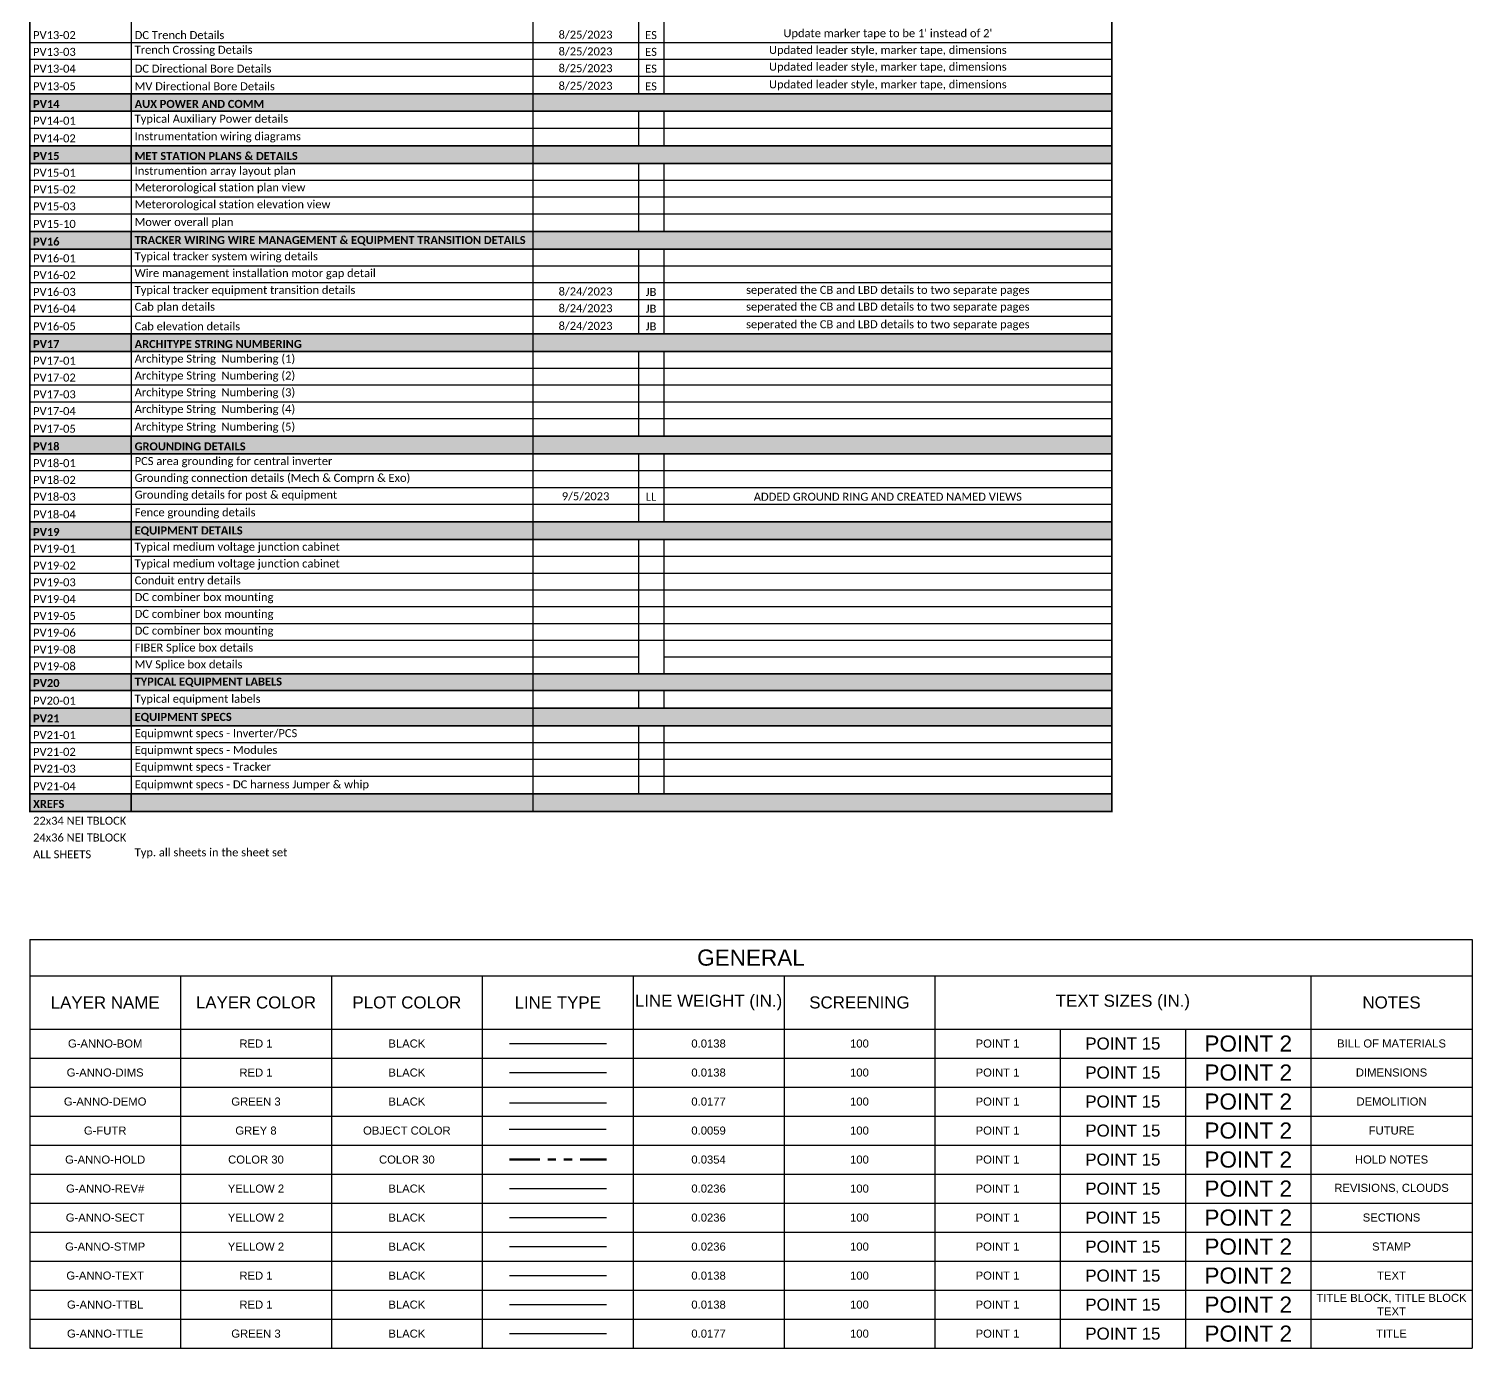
# Model space of a CAD drawing. Header units: feet. Extents: x -12372 to 90117, y -14865 to 4121.
# Drawn here: x -17.91 to 0, y -5.07 to 11.3 of the extents above; entities that cross this region are included whole.
import ezdxf
from ezdxf.enums import TextEntityAlignment as Align

# ---------------------------------------------------------------- set-up
doc = ezdxf.new("R2010")
doc.units = ezdxf.units.FT
doc.header["$MEASUREMENT"] = 0
doc.linetypes.add('PHANTOM4', pattern=[0.6875, 0.3125, 0.0625, -0.0625, 0.0625, -0.0625, 0.0625, -0.0625])
for name, color, linetype in [('G-ANNO-BOM', 1, 'Continuous'), ('G-ANNO-DEMO', 3, 'Continuous'), ('G-ANNO-DIMS', 1, 'Continuous'), ('G-ANNO-REV1', 2, 'Continuous'), ('G-ANNO-SECT', 2, 'Continuous'), ('G-ANNO-STMP', 2, 'Continuous'), ('G-ANNO-TEXT', 1, 'Continuous'), ('G-ANNO-TTBL', 1, 'Continuous'), ('G-ANNO-TTLE', 3, 'Continuous'), ('G-FUTR', 8, 'Continuous'), ('PV-AUTOTABLES', 7, 'Continuous')]:
    doc.layers.add(name, color=color, linetype=linetype)
doc.layers.add('G-ANNO-HOLD', color=30, linetype='PHANTOM4', lineweight=90)
doc.styles.add('NEI-A', font='arial.ttf')

# ---------------------------------------------------------------- blocks, each defined once
blk = doc.blocks.new('*T30')
at = {"color": 0, "linetype": 'ByBlock', "lineweight": -2, "transparency": 16777216}
for p, q in [((0, 0), (17.895, 0)), ((0, 0), (0, -5.072)), ((17.895, 0), (17.895, -5.072)), ((0, -0.453), (17.895, -0.453)), ((1.872, -0.453), (1.872, -5.072)), ((3.743, -0.453), (3.743, -5.072)), ((5.615, -0.453), (5.615, -5.072)), ((7.486, -0.453), (7.486, -5.072)), ((9.358, -0.453), (9.358, -5.072)), ((11.23, -0.453), (11.23, -5.072)), ((15.895, -0.453), (15.895, -5.072)), ((0, -1.112), (17.895, -1.112)), ((12.785, -1.112), (12.785, -5.072)), ((14.34, -1.112), (14.34, -5.072)), ((0, -1.472), (17.895, -1.472)), ((0, -1.832), (17.895, -1.832)), ((0, -2.192), (17.895, -2.192)), ((0, -2.552), (17.895, -2.552)), ((0, -2.912), (17.895, -2.912)), ((0, -3.272), (17.895, -3.272)), ((0, -3.632), (17.895, -3.632)), ((0, -3.992), (17.895, -3.992)), ((0, -4.352), (17.895, -4.352)), ((0, -4.712), (17.895, -4.712)), ((0, -5.072), (17.895, -5.072))]:
    blk.add_line(p, q, dxfattribs=at)
at = {"color": 0, "transparency": 16777216, "attachment_point": 5, "style": 'NEI-A'}
for s, insert, char_height, width in [('GENERAL', (8.948, -0.227), 0.2, 17.7751), ('LAYER NAME', (0.936, -0.783), 0.15, 1.75162), ('LAYER COLOR', (2.807, -0.783), 0.15, 1.75162), ('PLOT COLOR', (4.679, -0.783), 0.15, 1.75162), ('LINE TYPE', (6.551, -0.783), 0.15, 1.75162), ('LINE WEIGHT (IN.)', (8.422, -0.783), 0.15, 1.75162), ('SCREENING', (10.294, -0.783), 0.15, 1.75162), ('TEXT SIZES (IN.)', (13.562, -0.783), 0.15, 4.5454), ('NOTES', (16.895, -0.783), 0.15, 1.88)]:
    blk.add_mtext(s, dxfattribs=dict(at, insert=insert, char_height=char_height, width=width))
blk = doc.blocks.new('*A31')
at = {"layer": 'G-ANNO-TEXT', "color": 7, "linetype": 'Continuous', "ltscale": 0.083333, "const_width": 0.0208}
blk.add_lwpolyline([(13.427, 0), (0, 0), (0, -26.073), (13.427, -26.073)], close=True, dxfattribs=at)
at = {"layer": 'G-ANNO-TEXT', "color": 7, "linetype": 'Continuous', "ltscale": 0.083333}
for points in [[(6.24, -1.406), (6.24, -26.073)], [(1.26, -16.115), (1.26, -17.167)], [(7.552, -16.115), (7.552, -17.167)], [(7.865, -16.115), (7.865, -17.167)], [(0, -16.531), (13.427, -16.531)], [(0, -16.74), (13.427, -16.74)], [(0, -16.948), (13.427, -16.948)], [(1.26, -17.385), (1.26, -17.812)], [(7.552, -17.385), (7.552, -17.812)], [(7.865, -17.385), (7.865, -17.812)], [(0, -17.594), (13.427, -17.594)], [(1.26, -18.031), (1.26, -18.875)], [(7.552, -18.031), (7.552, -18.875)], [(7.865, -18.031), (7.865, -18.875)], [(0, -18.24), (13.427, -18.24)], [(0, -18.448), (13.427, -18.448)], [(0, -18.656), (13.427, -18.656)], [(1.26, -19.094), (1.26, -20.146)], [(7.552, -19.094), (7.552, -20.146)], [(7.865, -19.094), (7.865, -20.146)], [(0, -19.302), (13.427, -19.302)], [(0, -19.51), (13.427, -19.51)], [(0, -19.719), (13.427, -19.719)], [(0, -19.927), (13.427, -19.927)], [(1.26, -20.365), (1.26, -21.417)], [(7.552, -20.365), (7.552, -21.417)], [(7.865, -20.365), (7.865, -21.417)], [(0, -20.573), (13.427, -20.573)], [(0, -20.781), (13.427, -20.781)], [(0, -20.99), (13.427, -20.99)], [(0, -21.198), (13.427, -21.198)], [(1.26, -21.635), (1.26, -22.479)], [(7.552, -21.635), (7.552, -22.479)], [(7.865, -21.635), (7.865, -22.479)], [(0, -21.844), (13.427, -21.844)], [(0, -22.052), (13.427, -22.052)], [(0, -22.26), (13.427, -22.26)], [(1.26, -22.698), (1.26, -24.365)], [(7.552, -22.698), (7.552, -24.365)], [(7.865, -22.698), (7.865, -24.365)], [(0, -22.906), (13.427, -22.906)], [(0, -23.115), (13.427, -23.115)], [(0, -23.323), (13.427, -23.323)], [(0, -23.531), (13.427, -23.531)], [(0, -23.74), (13.427, -23.74)], [(0, -23.948), (13.427, -23.948)], [(0, -24.156), (7.552, -24.156)], [(7.865, -24.156), (13.427, -24.156)], [(1.26, -24.573), (1.26, -24.792)], [(7.552, -24.573), (7.552, -24.792)], [(7.865, -24.573), (7.865, -24.792)], [(1.26, -25.01), (1.26, -25.854)], [(7.552, -25.01), (7.552, -25.854)], [(7.865, -25.01), (7.865, -25.854)], [(0, -25.219), (13.427, -25.219)], [(0, -25.427), (13.427, -25.427)], [(0, -25.635), (13.427, -25.635)]]:
    blk.add_lwpolyline(points, dxfattribs=at)
at = {"layer": 'G-ANNO-TEXT', "color": 7, "linetype": 'Continuous', "ltscale": 0.083333, "const_width": 0.0208}
for points in [[(0, -17.167), (13.427, -17.167)], [(1.26, -17.167), (1.26, -17.385)], [(0, -17.385), (13.427, -17.385)], [(0, -17.812), (13.427, -17.812)], [(1.26, -17.812), (1.26, -18.031)], [(0, -18.031), (13.427, -18.031)], [(0, -18.875), (13.427, -18.875)], [(1.26, -18.875), (1.26, -19.094)], [(0, -19.094), (13.427, -19.094)], [(0, -20.146), (13.427, -20.146)], [(1.26, -20.146), (1.26, -20.365)], [(0, -20.365), (13.427, -20.365)], [(0, -21.417), (13.427, -21.417)], [(1.26, -21.417), (1.26, -21.635)], [(0, -21.635), (13.427, -21.635)], [(0, -22.479), (13.427, -22.479)], [(1.26, -22.479), (1.26, -22.698)], [(0, -22.698), (13.427, -22.698)], [(0, -24.365), (13.427, -24.365)], [(1.26, -24.365), (1.26, -24.573)], [(0, -24.573), (13.427, -24.573)], [(0, -24.792), (13.427, -24.792)], [(1.26, -24.792), (1.26, -25.01)], [(0, -25.01), (13.427, -25.01)], [(0, -25.854), (13.427, -25.854)], [(1.26, -25.854), (1.26, -26.073)]]:
    blk.add_lwpolyline(points, dxfattribs=at)
at = {"layer": 'G-ANNO-TEXT', "color": 253, "true_color": 0xa6a6a6}
for points in [[(0, -17.167), (1.26, -17.167), (0, -17.385), (1.26, -17.385)], [(1.26, -17.167), (6.24, -17.167), (1.26, -17.385), (6.24, -17.385)], [(6.24, -17.167), (7.552, -17.167), (6.24, -17.385), (7.552, -17.385)], [(7.552, -17.167), (7.865, -17.167), (7.552, -17.385), (7.865, -17.385)], [(7.865, -17.167), (13.427, -17.167), (7.865, -17.385), (13.427, -17.385)], [(0, -17.812), (1.26, -17.812), (0, -18.031), (1.26, -18.031)], [(1.26, -17.812), (6.24, -17.812), (1.26, -18.031), (6.24, -18.031)], [(6.24, -17.812), (7.552, -17.812), (6.24, -18.031), (7.552, -18.031)], [(7.552, -17.812), (7.865, -17.812), (7.552, -18.031), (7.865, -18.031)], [(7.865, -17.812), (13.427, -17.812), (7.865, -18.031), (13.427, -18.031)], [(0, -18.875), (1.26, -18.875), (0, -19.094), (1.26, -19.094)], [(1.26, -18.875), (6.24, -18.875), (1.26, -19.094), (6.24, -19.094)], [(6.24, -18.875), (7.552, -18.875), (6.24, -19.094), (7.552, -19.094)], [(7.552, -18.875), (7.865, -18.875), (7.552, -19.094), (7.865, -19.094)], [(7.865, -18.875), (13.427, -18.875), (7.865, -19.094), (13.427, -19.094)], [(0, -20.146), (1.26, -20.146), (0, -20.365), (1.26, -20.365)], [(1.26, -20.146), (6.24, -20.146), (1.26, -20.365), (6.24, -20.365)], [(6.24, -20.146), (7.552, -20.146), (6.24, -20.365), (7.552, -20.365)], [(7.552, -20.146), (7.865, -20.146), (7.552, -20.365), (7.865, -20.365)], [(7.865, -20.146), (13.427, -20.146), (7.865, -20.365), (13.427, -20.365)], [(0, -21.417), (1.26, -21.417), (0, -21.635), (1.26, -21.635)], [(1.26, -21.417), (6.24, -21.417), (1.26, -21.635), (6.24, -21.635)], [(6.24, -21.417), (7.552, -21.417), (6.24, -21.635), (7.552, -21.635)], [(7.552, -21.417), (7.865, -21.417), (7.552, -21.635), (7.865, -21.635)], [(7.865, -21.417), (13.427, -21.417), (7.865, -21.635), (13.427, -21.635)], [(0, -22.479), (1.26, -22.479), (0, -22.698), (1.26, -22.698)], [(1.26, -22.479), (6.24, -22.479), (1.26, -22.698), (6.24, -22.698)], [(6.24, -22.479), (7.552, -22.479), (6.24, -22.698), (7.552, -22.698)], [(7.552, -22.479), (7.865, -22.479), (7.552, -22.698), (7.865, -22.698)], [(7.865, -22.479), (13.427, -22.479), (7.865, -22.698), (13.427, -22.698)], [(0, -24.365), (1.26, -24.365), (0, -24.573), (1.26, -24.573)], [(1.26, -24.365), (6.24, -24.365), (1.26, -24.573), (6.24, -24.573)], [(6.24, -24.365), (7.552, -24.365), (6.24, -24.573), (7.552, -24.573)], [(7.552, -24.365), (7.865, -24.365), (7.552, -24.573), (7.865, -24.573)], [(7.865, -24.365), (13.427, -24.365), (7.865, -24.573), (13.427, -24.573)], [(0, -24.792), (1.26, -24.792), (0, -25.01), (1.26, -25.01)], [(1.26, -24.792), (6.24, -24.792), (1.26, -25.01), (6.24, -25.01)], [(6.24, -24.792), (7.552, -24.792), (6.24, -25.01), (7.552, -25.01)], [(7.552, -24.792), (7.865, -24.792), (7.552, -25.01), (7.865, -25.01)], [(7.865, -24.792), (13.427, -24.792), (7.865, -25.01), (13.427, -25.01)], [(0, -25.854), (1.26, -25.854), (0, -26.073), (1.26, -26.073)], [(1.26, -25.854), (6.24, -25.854), (1.26, -26.073), (6.24, -26.073)], [(6.24, -25.854), (7.552, -25.854), (6.24, -26.073), (7.552, -26.073)], [(7.552, -25.854), (7.865, -25.854), (7.552, -26.073), (7.865, -26.073)], [(7.865, -25.854), (13.427, -25.854), (7.865, -26.073), (13.427, -26.073)]]:
    blk.add_solid(points, dxfattribs=at)
at = {"layer": 'G-ANNO-TEXT', "color": 7, "char_height": 0.09931, "style": 'NEI-A'}
for s, insert, attachment_point in [('\\fCalibri|b0|i0|c0|p34;PV13-02', (0.042, -16.49), 7), ('\\fCalibri|b0|i0|c0|p34;DC Trench Details', (1.302, -16.49), 7), ('\\fCalibri|b0|i0|c0|p34;8/25/2023', (6.896, -16.49), 8), ('\\fCalibri|b0|i0|c0|p34;ES', (7.708, -16.49), 8), ("\\fCalibri|b0|i0|c0|p34;Update marker tape to be 1' instead of 2'", (10.646, -16.49), 8), ('\\fCalibri|b0|i0|c0|p34;PV13-03', (0.042, -16.698), 7), ('\\fCalibri|b0|i0|c0|p34;Trench Crossing Details', (1.302, -16.698), 7), ('\\fCalibri|b0|i0|c0|p34;8/25/2023', (6.896, -16.698), 8), ('\\fCalibri|b0|i0|c0|p34;ES', (7.708, -16.698), 8), ('\\fCalibri|b0|i0|c0|p34;Updated leader style, marker tape, dimensions', (10.646, -16.698), 8), ('\\fCalibri|b0|i0|c0|p34;PV13-04', (0.042, -16.906), 7), ('\\fCalibri|b0|i0|c0|p34;DC Directional Bore Details', (1.302, -16.906), 7), ('\\fCalibri|b0|i0|c0|p34;8/25/2023', (6.896, -16.906), 8), ('\\fCalibri|b0|i0|c0|p34;ES', (7.708, -16.906), 8), ('\\fCalibri|b0|i0|c0|p34;Updated leader style, marker tape, dimensions', (10.646, -16.906), 8), ('\\fCalibri|b0|i0|c0|p34;Updated leader style, marker tape, dimensions', (10.646, -17.125), 8), ('\\fCalibri|b0|i0|c0|p34;PV13-05', (0.042, -17.125), 7), ('\\fCalibri|b0|i0|c0|p34;MV Directional Bore Details', (1.302, -17.125), 7), ('\\fCalibri|b0|i0|c0|p34;8/25/2023', (6.896, -17.125), 8), ('\\fCalibri|b0|i0|c0|p34;ES', (7.708, -17.125), 8), ('\\fCalibri|b1|i0|c0|p34;PV14', (0.042, -17.344), 7), ('\\fCalibri|b1|i0|c0|p34;AUX POWER AND COMM', (1.302, -17.344), 7), ('\\fCalibri|b0|i0|c0|p34;PV14-01', (0.042, -17.552), 7), ('\\fCalibri|b0|i0|c0|p34;Typical Auxiliary Power details', (1.302, -17.552), 7), ('\\fCalibri|b0|i0|c0|p34;PV14-02', (0.042, -17.771), 7), ('\\fCalibri|b0|i0|c0|p34;Instrumentation wiring diagrams', (1.302, -17.771), 7), ('\\fCalibri|b1|i0|c0|p34;PV15', (0.042, -17.99), 7), ('\\fCalibri|b1|i0|c0|p34;MET STATION PLANS & DETAILS', (1.302, -17.99), 7), ('\\fCalibri|b0|i0|c0|p34;Instrumention array layout plan', (1.302, -18.198), 7), ('\\fCalibri|b0|i0|c0|p34;PV15-01', (0.042, -18.198), 7), ('\\fCalibri|b0|i0|c0|p34;PV15-02', (0.042, -18.406), 7), ('\\fCalibri|b0|i0|c0|p34;Meterorological station plan view', (1.302, -18.406), 7), ('\\fCalibri|b0|i0|c0|p34;PV15-03', (0.042, -18.615), 7), ('\\fCalibri|b0|i0|c0|p34;Meterorological station elevation view', (1.302, -18.615), 7), ('\\fCalibri|b0|i0|c0|p34;PV15-10', (0.042, -18.833), 7), ('\\fCalibri|b0|i0|c0|p34;Mower overall plan', (1.302, -18.833), 7), ('\\fCalibri|b1|i0|c0|p34;PV16', (0.042, -19.052), 7), ('\\fCalibri|b1|i0|c0|p34;TRACKER WIRING WIRE MANAGEMENT & EQUIPMENT TRANSITION DETAILS', (1.302, -19.052), 7), ('\\fCalibri|b0|i0|c0|p34;PV16-01', (0.042, -19.26), 7), ('\\fCalibri|b0|i0|c0|p34;Typical tracker system wiring details', (1.302, -19.26), 7), ('\\fCalibri|b0|i0|c0|p34;Wire management installation motor gap detail', (1.302, -19.469), 7), ('\\fCalibri|b0|i0|c0|p34;PV16-02', (0.042, -19.469), 7), ('\\fCalibri|b0|i0|c0|p34;PV16-03', (0.042, -19.677), 7), ('\\fCalibri|b0|i0|c0|p34;Typical tracker equipment transition details', (1.302, -19.677), 7), ('\\fCalibri|b0|i0|c0|p34;8/24/2023', (6.896, -19.677), 8), ('\\fCalibri|b0|i0|c0|p34;JB', (7.708, -19.677), 8), ('\\fCalibri|b0|i0|c0|p34;seperated the CB and LBD details to two separate pages', (10.646, -19.677), 8), ('\\fCalibri|b0|i0|c0|p34;PV16-04', (0.042, -19.885), 7), ('\\fCalibri|b0|i0|c0|p34;Cab plan details', (1.302, -19.885), 7), ('\\fCalibri|b0|i0|c0|p34;8/24/2023', (6.896, -19.885), 8), ('\\fCalibri|b0|i0|c0|p34;JB', (7.708, -19.885), 8), ('\\fCalibri|b0|i0|c0|p34;seperated the CB and LBD details to two separate pages', (10.646, -19.885), 8), ('\\fCalibri|b0|i0|c0|p34;PV16-05', (0.042, -20.104), 7), ('\\fCalibri|b0|i0|c0|p34;Cab elevation details', (1.302, -20.104), 7), ('\\fCalibri|b0|i0|c0|p34;8/24/2023', (6.896, -20.104), 8), ('\\fCalibri|b0|i0|c0|p34;JB', (7.708, -20.104), 8), ('\\fCalibri|b0|i0|c0|p34;seperated the CB and LBD details to two separate pages', (10.646, -20.104), 8), ('\\fCalibri|b1|i0|c0|p34;PV17', (0.042, -20.323), 7), ('\\fCalibri|b1|i0|c0|p34;ARCHITYPE STRING NUMBERING', (1.302, -20.323), 7), ('\\fCalibri|b0|i0|c0|p34;Architype String  Numbering (1)', (1.302, -20.531), 7), ('\\fCalibri|b0|i0|c0|p34;PV17-01', (0.042, -20.531), 7), ('\\fCalibri|b0|i0|c0|p34;PV17-02', (0.042, -20.74), 7), ('\\fCalibri|b0|i0|c0|p34;Architype String  Numbering (2)', (1.302, -20.74), 7), ('\\fCalibri|b0|i0|c0|p34;PV17-03', (0.042, -20.948), 7), ('\\fCalibri|b0|i0|c0|p34;Architype String  Numbering (3)', (1.302, -20.948), 7), ('\\fCalibri|b0|i0|c0|p34;PV17-04', (0.042, -21.156), 7), ('\\fCalibri|b0|i0|c0|p34;Architype String  Numbering (4)', (1.302, -21.156), 7), ('\\fCalibri|b0|i0|c0|p34;PV17-05', (0.042, -21.375), 7), ('\\fCalibri|b0|i0|c0|p34;Architype String  Numbering (5)', (1.302, -21.375), 7), ('\\fCalibri|b1|i0|c0|p34;PV18', (0.042, -21.594), 7), ('\\fCalibri|b1|i0|c0|p34;GROUNDING DETAILS', (1.302, -21.594), 7), ('\\fCalibri|b0|i0|c0|p34;PV18-01', (0.042, -21.802), 7), ('\\fCalibri|b0|i0|c0|p34;PCS area grounding for central inverter', (1.302, -21.802), 7), ('\\fCalibri|b0|i0|c0|p34;PV18-02', (0.042, -22.01), 7), ('\\fCalibri|b0|i0|c0|p34;Grounding connection details (Mech & Comprn & Exo)', (1.302, -22.01), 7), ('\\fCalibri|b0|i0|c0|p34;PV18-03', (0.042, -22.219), 7), ('\\fCalibri|b0|i0|c0|p34;Grounding details for post & equipment', (1.302, -22.219), 7), ('\\fCalibri|b0|i0|c0|p34;9/5/2023', (6.896, -22.219), 8), ('\\fCalibri|b0|i0|c0|p34;LL', (7.708, -22.219), 8), ('\\fCalibri|b0|i0|c0|p34;ADDED GROUND RING AND CREATED NAMED VIEWS', (10.646, -22.219), 8), ('\\fCalibri|b0|i0|c0|p34;PV18-04', (0.042, -22.438), 7), ('\\fCalibri|b0|i0|c0|p34;Fence grounding details', (1.302, -22.438), 7), ('\\fCalibri|b1|i0|c0|p34;PV19', (0.042, -22.656), 7), ('\\fCalibri|b1|i0|c0|p34;EQUIPMENT DETAILS', (1.302, -22.656), 7), ('\\fCalibri|b0|i0|c0|p34;Typical medium voltage junction cabinet ', (1.302, -22.865), 7), ('\\fCalibri|b0|i0|c0|p34;PV19-01', (0.042, -22.865), 7), ('\\fCalibri|b0|i0|c0|p34;PV19-02', (0.042, -23.073), 7), ('\\fCalibri|b0|i0|c0|p34;Typical medium voltage junction cabinet ', (1.302, -23.073), 7), ('\\fCalibri|b0|i0|c0|p34;PV19-03', (0.042, -23.281), 7), ('\\fCalibri|b0|i0|c0|p34;Conduit entry details', (1.302, -23.281), 7), ('\\fCalibri|b0|i0|c0|p34;PV19-04', (0.042, -23.49), 7), ('\\fCalibri|b0|i0|c0|p34;DC combiner box mounting', (1.302, -23.49), 7), ('\\fCalibri|b0|i0|c0|p34;PV19-05', (0.042, -23.698), 7), ('\\fCalibri|b0|i0|c0|p34;DC combiner box mounting', (1.302, -23.698), 7), ('\\fCalibri|b0|i0|c0|p34;PV19-06', (0.042, -23.906), 7), ('\\fCalibri|b0|i0|c0|p34;DC combiner box mounting', (1.302, -23.906), 7), ('\\fCalibri|b0|i0|c0|p34;FIBER Splice box details', (1.302, -24.115), 7), ('\\fCalibri|b0|i0|c0|p34;PV19-08', (0.042, -24.115), 7), ('\\fCalibri|b0|i0|c0|p34;PV19-08', (0.042, -24.323), 7), ('\\fCalibri|b0|i0|c0|p34;MV Splice box details', (1.302, -24.323), 7), ('\\fCalibri|b1|i0|c0|p34;PV20', (0.042, -24.531), 7), ('\\fCalibri|b1|i0|c0|p34;TYPICAL EQUIPMENT LABELS', (1.302, -24.531), 7), ('\\fCalibri|b0|i0|c0|p34;PV20-01', (0.042, -24.75), 7), ('\\fCalibri|b0|i0|c0|p34;Typical equipment labels', (1.302, -24.75), 7), ('\\fCalibri|b1|i0|c0|p34;PV21', (0.042, -24.969), 7), ('\\fCalibri|b1|i0|c0|p34;EQUIPMENT SPECS', (1.302, -24.969), 7), ('\\fCalibri|b0|i0|c0|p34;Equipmwnt specs - Inverter/PCS', (1.302, -25.177), 7), ('\\fCalibri|b0|i0|c0|p34;PV21-01 ', (0.042, -25.177), 7), ('\\fCalibri|b0|i0|c0|p34;PV21-02', (0.042, -25.385), 7), ('\\fCalibri|b0|i0|c0|p34;Equipmwnt specs - Modules', (1.302, -25.385), 7), ('\\fCalibri|b0|i0|c0|p34;PV21-03', (0.042, -25.594), 7), ('\\fCalibri|b0|i0|c0|p34;Equipmwnt specs - Tracker', (1.302, -25.594), 7), ('\\fCalibri|b0|i0|c0|p34;PV21-04', (0.042, -25.812), 7), ('\\fCalibri|b0|i0|c0|p34;Equipmwnt specs - DC harness Jumper & whip', (1.302, -25.812), 7), ('\\fCalibri|b1|i0|c0|p34;XREFS', (0.042, -26.031), 7), ('\\fCalibri|b0|i0|c0|p34;22x34 NEI TBLOCK', (0.042, -26.24), 7), ('\\fCalibri|b0|i0|c0|p34;24x36 NEI TBLOCK', (0.042, -26.448), 7), ('\\fCalibri|b0|i0|c0|p34;ALL SHEETS', (0.042, -26.656), 7), ('\\fCalibri|b0|i0|c0|p34;Typ. all sheets in the sheet set', (1.302, -26.656), 7)]:
    blk.add_mtext(s, dxfattribs=dict(at, insert=insert, attachment_point=attachment_point))

msp = doc.modelspace()

# ---------------------------------------------------------------- linework, layer by layer
msp.add_line((0, 0), (0, -3))
at = {"layer": 'G-ANNO-BOM'}
msp.add_line((-11.942, -1.292), (-10.739, -1.292), dxfattribs=at)
at = {"layer": 'G-ANNO-DEMO'}
msp.add_line((-11.942, -2.026), (-10.739, -2.026), dxfattribs=at)
at = {"layer": 'G-ANNO-DIMS'}
msp.add_line((-11.942, -1.652), (-10.739, -1.652), dxfattribs=at)
at = {"layer": 'G-ANNO-HOLD'}
msp.add_line((-11.942, -2.732), (-10.739, -2.732), dxfattribs=at)
at = {"layer": 'G-ANNO-REV1'}
msp.add_line((-11.942, -3.092), (-10.739, -3.092), dxfattribs=at)
at = {"layer": 'G-ANNO-SECT'}
msp.add_line((-11.942, -3.452), (-10.739, -3.452), dxfattribs=at)
at = {"layer": 'G-ANNO-STMP'}
msp.add_line((-11.942, -3.812), (-10.739, -3.812), dxfattribs=at)
at = {"layer": 'G-ANNO-TEXT'}
msp.add_line((-11.942, -4.172), (-10.739, -4.172), dxfattribs=at)
at = {"layer": 'G-ANNO-TTBL'}
msp.add_line((-11.942, -4.532), (-10.739, -4.532), dxfattribs=at)
at = {"layer": 'G-ANNO-TTLE'}
msp.add_line((-11.942, -4.892), (-10.739, -4.892), dxfattribs=at)
at = {"layer": 'G-FUTR'}
msp.add_line((-11.946, -2.356), (-10.743, -2.356), dxfattribs=at)

# ---------------------------------------------------------------- block references
msp.add_blockref('*T30', (-17.895, 0))
at = {"layer": 'PV-AUTOTABLES'}
msp.add_blockref('*A31', (-17.895, 27.662), dxfattribs=at)

# ---------------------------------------------------------------- texts
at = {"layer": 'G-ANNO-BOM', "style": 'NEI-A'}
for s, height, p in [('G-ANNO-BOM', 0.1, (-16.959, -1.292)), ('RED 1', 0.1, (-15.088, -1.292)), ('BLACK', 0.1, (-13.216, -1.292)), ('0.0138', 0.1, (-9.473, -1.292)), ('100', 0.1, (-7.601, -1.292)), ('POINT 1', 0.1, (-5.888, -1.292)), ('POINT 15', 0.15, (-4.333, -1.292)), ('POINT 2', 0.2, (-2.778, -1.292))]:
    msp.add_text(s, height=height, dxfattribs=at).set_placement(p, align=Align.MIDDLE_CENTER)
at = {"layer": 'G-ANNO-BOM', "insert": (-1, -1.292), "char_height": 0.1, "width": 2, "attachment_point": 5, "style": 'NEI-A'}
msp.add_mtext('BILL OF MATERIALS', dxfattribs=at)
at = {"layer": 'G-ANNO-DEMO', "style": 'NEI-A'}
for s, height, p in [('G-ANNO-DEMO', 0.1, (-16.959, -2.012)), ('GREEN 3', 0.1, (-15.088, -2.012)), ('BLACK', 0.1, (-13.216, -2.012)), ('0.0177', 0.1, (-9.473, -2.012)), ('100', 0.1, (-7.601, -2.012)), ('POINT 1', 0.1, (-5.888, -2.012)), ('POINT 15', 0.15, (-4.333, -2.012)), ('POINT 2', 0.2, (-2.778, -2.012))]:
    msp.add_text(s, height=height, dxfattribs=at).set_placement(p, align=Align.MIDDLE_CENTER)
at = {"layer": 'G-ANNO-DEMO', "insert": (-1, -2.012), "char_height": 0.1, "width": 2, "attachment_point": 5, "style": 'NEI-A'}
msp.add_mtext('DEMOLITION', dxfattribs=at)
at = {"layer": 'G-ANNO-DIMS', "style": 'NEI-A'}
for s, height, p in [('G-ANNO-DIMS', 0.1, (-16.959, -1.652)), ('RED 1', 0.1, (-15.088, -1.652)), ('BLACK', 0.1, (-13.216, -1.652)), ('0.0138', 0.1, (-9.473, -1.652)), ('100', 0.1, (-7.601, -1.652)), ('POINT 1', 0.1, (-5.888, -1.652)), ('POINT 15', 0.15, (-4.333, -1.652)), ('POINT 2', 0.2, (-2.778, -1.652))]:
    msp.add_text(s, height=height, dxfattribs=at).set_placement(p, align=Align.MIDDLE_CENTER)
at = {"layer": 'G-ANNO-DIMS', "insert": (-1, -1.652), "char_height": 0.1, "width": 2, "attachment_point": 5, "style": 'NEI-A'}
msp.add_mtext('DIMENSIONS', dxfattribs=at)
at = {"layer": 'G-ANNO-HOLD', "style": 'NEI-A'}
for s, height, p in [('G-ANNO-HOLD', 0.1, (-16.959, -2.732)), ('COLOR 30', 0.1, (-15.088, -2.732)), ('COLOR 30', 0.1, (-13.216, -2.732)), ('0.0354', 0.1, (-9.473, -2.732)), ('100', 0.1, (-7.601, -2.732)), ('POINT 1', 0.1, (-5.888, -2.732)), ('POINT 15', 0.15, (-4.333, -2.732)), ('POINT 2', 0.2, (-2.778, -2.732))]:
    msp.add_text(s, height=height, dxfattribs=at).set_placement(p, align=Align.MIDDLE_CENTER)
at = {"layer": 'G-ANNO-HOLD', "insert": (-1, -2.732), "char_height": 0.1, "width": 2, "attachment_point": 5, "style": 'NEI-A'}
msp.add_mtext('HOLD NOTES', dxfattribs=at)
at = {"layer": 'G-ANNO-REV1', "style": 'NEI-A'}
for s, height, p in [('G-ANNO-REV#', 0.1, (-16.959, -3.092)), ('YELLOW 2', 0.1, (-15.088, -3.092)), ('BLACK', 0.1, (-13.216, -3.092)), ('0.0236', 0.1, (-9.473, -3.092)), ('100', 0.1, (-7.601, -3.092)), ('POINT 1', 0.1, (-5.888, -3.092)), ('POINT 15', 0.15, (-4.333, -3.092)), ('POINT 2', 0.2, (-2.778, -3.092))]:
    msp.add_text(s, height=height, dxfattribs=at).set_placement(p, align=Align.MIDDLE_CENTER)
at = {"layer": 'G-ANNO-REV1', "insert": (-1, -3.092), "char_height": 0.1, "width": 2, "attachment_point": 5, "style": 'NEI-A'}
msp.add_mtext('REVISIONS, CLOUDS', dxfattribs=at)
at = {"layer": 'G-ANNO-SECT', "style": 'NEI-A'}
for s, height, p in [('G-ANNO-SECT', 0.1, (-16.959, -3.452)), ('YELLOW 2', 0.1, (-15.088, -3.452)), ('BLACK', 0.1, (-13.216, -3.452)), ('0.0236', 0.1, (-9.473, -3.452)), ('100', 0.1, (-7.601, -3.452)), ('POINT 1', 0.1, (-5.888, -3.452)), ('POINT 15', 0.15, (-4.333, -3.452)), ('POINT 2', 0.2, (-2.778, -3.452))]:
    msp.add_text(s, height=height, dxfattribs=at).set_placement(p, align=Align.MIDDLE_CENTER)
at = {"layer": 'G-ANNO-SECT', "insert": (-1, -3.452), "char_height": 0.1, "width": 2, "attachment_point": 5, "style": 'NEI-A'}
msp.add_mtext('SECTIONS', dxfattribs=at)
at = {"layer": 'G-ANNO-STMP', "style": 'NEI-A'}
for s, height, p in [('POINT 15', 0.15, (-4.333, -3.812)), ('POINT 2', 0.2, (-2.778, -3.812)), ('G-ANNO-STMP', 0.1, (-16.959, -3.812)), ('YELLOW 2', 0.1, (-15.088, -3.812)), ('BLACK', 0.1, (-13.216, -3.812)), ('0.0236', 0.1, (-9.473, -3.812)), ('100', 0.1, (-7.601, -3.812)), ('POINT 1', 0.1, (-5.888, -3.812))]:
    msp.add_text(s, height=height, dxfattribs=at).set_placement(p, align=Align.MIDDLE_CENTER)
at = {"layer": 'G-ANNO-STMP', "insert": (-1, -3.812), "char_height": 0.1, "width": 2, "attachment_point": 5, "style": 'NEI-A'}
msp.add_mtext('STAMP', dxfattribs=at)
at = {"layer": 'G-ANNO-TEXT', "style": 'NEI-A'}
for s, height, p in [('POINT 15', 0.15, (-4.333, -4.172)), ('POINT 2', 0.2, (-2.778, -4.172)), ('G-ANNO-TEXT', 0.1, (-16.959, -4.172)), ('RED 1', 0.1, (-15.088, -4.172)), ('BLACK', 0.1, (-13.216, -4.172)), ('0.0138', 0.1, (-9.473, -4.172)), ('100', 0.1, (-7.601, -4.172)), ('POINT 1', 0.1, (-5.888, -4.172))]:
    msp.add_text(s, height=height, dxfattribs=at).set_placement(p, align=Align.MIDDLE_CENTER)
at = {"layer": 'G-ANNO-TEXT', "insert": (-1, -4.172), "char_height": 0.1, "width": 2, "attachment_point": 5, "style": 'NEI-A'}
msp.add_mtext('TEXT', dxfattribs=at)
at = {"layer": 'G-ANNO-TTBL', "style": 'NEI-A'}
for s, height, p in [('POINT 15', 0.15, (-4.333, -4.532)), ('POINT 2', 0.2, (-2.778, -4.532)), ('G-ANNO-TTBL', 0.1, (-16.959, -4.532)), ('RED 1', 0.1, (-15.088, -4.532)), ('BLACK', 0.1, (-13.216, -4.532)), ('0.0138', 0.1, (-9.473, -4.532)), ('100', 0.1, (-7.601, -4.532)), ('POINT 1', 0.1, (-5.888, -4.532))]:
    msp.add_text(s, height=height, dxfattribs=at).set_placement(p, align=Align.MIDDLE_CENTER)
at = {"layer": 'G-ANNO-TTBL', "insert": (-1, -4.532), "char_height": 0.1, "width": 2, "attachment_point": 5, "style": 'NEI-A'}
msp.add_mtext('TITLE BLOCK, TITLE BLOCK TEXT', dxfattribs=at)
at = {"layer": 'G-ANNO-TTLE', "style": 'NEI-A'}
for s, height, p in [('POINT 15', 0.15, (-4.333, -4.892)), ('POINT 2', 0.2, (-2.778, -4.892)), ('G-ANNO-TTLE', 0.1, (-16.959, -4.892)), ('GREEN 3', 0.1, (-15.088, -4.892)), ('BLACK', 0.1, (-13.216, -4.892)), ('0.0177', 0.1, (-9.473, -4.892)), ('100', 0.1, (-7.601, -4.892)), ('POINT 1', 0.1, (-5.888, -4.892))]:
    msp.add_text(s, height=height, dxfattribs=at).set_placement(p, align=Align.MIDDLE_CENTER)
at = {"layer": 'G-ANNO-TTLE', "insert": (-1, -4.892), "char_height": 0.1, "width": 2, "attachment_point": 5, "style": 'NEI-A'}
msp.add_mtext('TITLE', dxfattribs=at)
at = {"layer": 'G-FUTR', "style": 'NEI-A'}
for s, height, p in [('G-FUTR', 0.1, (-16.959, -2.372)), ('GREY 8', 0.1, (-15.088, -2.372)), ('OBJECT COLOR', 0.1, (-13.216, -2.372)), ('0.0059', 0.1, (-9.473, -2.372)), ('100', 0.1, (-7.601, -2.372)), ('POINT 1', 0.1, (-5.888, -2.372)), ('POINT 15', 0.15, (-4.333, -2.372)), ('POINT 2', 0.2, (-2.778, -2.372))]:
    msp.add_text(s, height=height, dxfattribs=at).set_placement(p, align=Align.MIDDLE_CENTER)
at = {"layer": 'G-FUTR', "insert": (-1, -2.372), "char_height": 0.1, "width": 2, "attachment_point": 5, "style": 'NEI-A'}
msp.add_mtext('FUTURE', dxfattribs=at)

doc.saveas('drawing.dxf')
